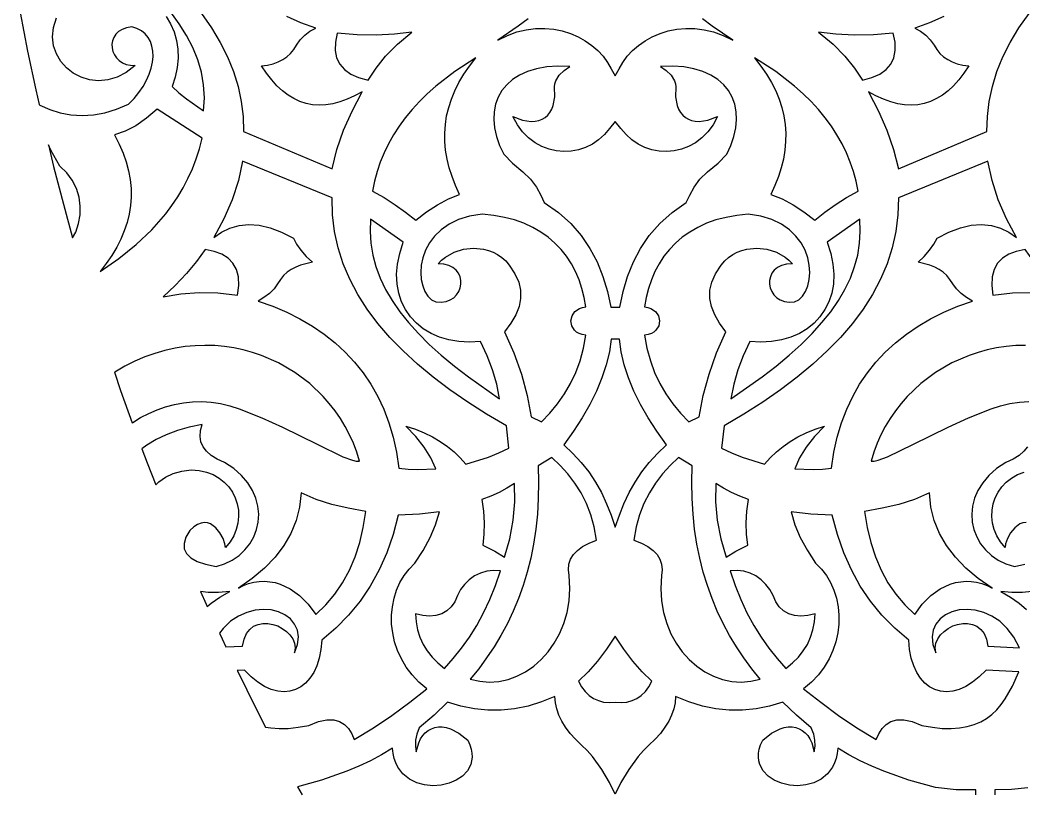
# Model space of a CAD drawing. Extents: x -1703 to -953, y -1065 to 985.
# Drawn here: x -1395.2 to -1215, y -265.4 to -126.3 of the extents above; entities that cross this region are included whole.
import ezdxf

# ---------------------------------------------------------------- set-up
doc = ezdxf.new("R2010")
doc.units = 0
doc.layers.add('LAYER_1', color=18, linetype='CONTINUOUS')

msp = doc.modelspace()

# ---------------------------------------------------------------- linework, layer by layer
at = {"layer": 'LAYER_1'}
for points in [[(-1395.21, -124.97), (-1393.86, -131.92), (-1392.4, -138.85), (-1391.81, -141.48), (-1391.64, -141.58), (-1389.87, -142.4), (-1388.02, -143), (-1386.09, -143.35), (-1384.09, -143.46), (-1382.05, -143.33), (-1379.97, -142.96), (-1377.88, -142.33), (-1375.77, -141.44), (-1374.76, -140.4), (-1373.88, -139.33), (-1373.13, -138.23), (-1372.52, -137.13), (-1372.03, -136.04), (-1371.67, -134.96), (-1371.45, -133.9), (-1371.35, -132.89), (-1371.38, -131.93), (-1371.53, -131.02), (-1371.82, -130.2), (-1372.23, -129.45), (-1372.77, -128.8), (-1373.44, -128.27), (-1374.23, -127.85), (-1375.15, -127.56), (-1376.11, -127.72), (-1376.9, -128.01), (-1377.55, -128.4), (-1378.05, -128.89), (-1378.4, -129.44), (-1378.63, -130.05), (-1378.72, -130.68), (-1378.69, -131.32), (-1378.53, -131.95), (-1378.26, -132.56), (-1377.89, -133.11), (-1377.4, -133.6), (-1376.82, -134), (-1376.15, -134.29), (-1375.38, -134.45), (-1374.54, -134.46), (-1376.14, -135.73), (-1377.79, -136.6), (-1379.47, -137.09), (-1381.14, -137.23), (-1382.75, -137.06), (-1384.26, -136.59), (-1385.66, -135.87), (-1386.88, -134.91), (-1387.91, -133.75), (-1388.69, -132.42), (-1389.19, -130.95), (-1389.38, -129.36), (-1389.22, -127.68), (-1388.67, -125.95)], [(-1369, -125.68), (-1368.19, -127.01), (-1367.57, -128.44), (-1367.14, -129.97), (-1366.9, -131.55), (-1366.85, -133.19), (-1367, -134.87), (-1367.35, -136.56), (-1367.91, -138.25), (-1366.71, -139.37), (-1365.36, -140.48), (-1362.28, -142.63), (-1362.13, -140.29), (-1362.26, -137.98), (-1362.66, -135.7), (-1363.31, -133.46), (-1364.2, -131.27), (-1365.32, -129.11), (-1366.64, -127), (-1368.17, -124.94)], [(-1362.66, -125.18), (-1360.84, -127.75), (-1359.27, -130.34), (-1357.96, -132.95), (-1356.9, -135.58), (-1356.09, -138.24), (-1355.52, -140.92), (-1355.19, -143.62), (-1355.11, -146.34), (-1339.22, -153.02), (-1338.35, -149.57), (-1337.14, -146.11), (-1335.62, -142.66), (-1333.83, -139.21), (-1335.19, -139.95), (-1336.52, -140.56), (-1337.82, -141.03), (-1339.09, -141.36), (-1340.33, -141.55), (-1341.54, -141.6), (-1342.71, -141.52), (-1343.85, -141.29), (-1344.97, -140.93), (-1346.05, -140.43), (-1347.09, -139.8), (-1348.11, -139.02), (-1349.1, -138.11), (-1350.05, -137.05), (-1350.98, -135.86), (-1351.87, -134.53), (-1350.78, -134.4), (-1349.79, -134.16), (-1348.88, -133.84), (-1348.05, -133.42), (-1347.32, -132.91), (-1346.67, -132.31), (-1346.1, -131.61), (-1345.62, -130.82), (-1344.93, -129.85), (-1344.12, -129.02), (-1343.2, -128.33), (-1342.15, -127.78), (-1344.82, -126.81), (-1347.34, -125.72)], [(-1304.04, -126.11), (-1305.8, -127.44), (-1309.46, -129.93), (-1307.75, -129.09), (-1306.04, -128.47), (-1304.34, -128.07), (-1302.67, -127.85), (-1301.02, -127.83), (-1299.43, -127.97), (-1297.89, -128.27), (-1296.42, -128.73), (-1295.04, -129.32), (-1293.75, -130.04), (-1292.56, -130.87), (-1291.49, -131.81), (-1290.55, -132.83), (-1289.75, -133.93), (-1289.1, -135.11), (-1288.38, -136.33), (-1287.67, -135.11), (-1287.02, -133.93), (-1286.22, -132.83), (-1285.28, -131.81), (-1284.21, -130.87), (-1283.02, -130.04), (-1281.73, -129.32), (-1280.34, -128.73), (-1278.87, -128.27), (-1277.34, -127.97), (-1275.74, -127.83), (-1274.1, -127.85), (-1272.42, -128.07), (-1270.72, -128.47), (-1269.01, -129.09), (-1267.3, -129.93), (-1270.96, -127.44), (-1272.73, -126.11)], [(-1229.43, -125.72), (-1231.95, -126.81), (-1234.61, -127.78), (-1233.57, -128.33), (-1232.65, -129.02), (-1231.84, -129.85), (-1231.14, -130.82), (-1230.66, -131.61), (-1230.1, -132.31), (-1229.45, -132.91), (-1228.71, -133.42), (-1227.89, -133.84), (-1226.98, -134.16), (-1225.98, -134.4), (-1224.9, -134.53), (-1225.79, -135.86), (-1226.71, -137.05), (-1227.67, -138.11), (-1228.65, -139.02), (-1229.67, -139.8), (-1230.72, -140.43), (-1231.8, -140.93), (-1232.91, -141.29), (-1234.06, -141.52), (-1235.23, -141.6), (-1236.44, -141.55), (-1237.67, -141.36), (-1238.94, -141.03), (-1240.24, -140.56), (-1241.58, -139.95), (-1242.94, -139.21), (-1241.14, -142.66), (-1239.62, -146.11), (-1238.41, -149.57), (-1237.54, -153.02), (-1221.66, -146.34), (-1221.57, -143.62), (-1221.25, -140.92), (-1220.68, -138.24), (-1219.87, -135.58), (-1218.8, -132.95), (-1217.49, -130.34), (-1215.93, -127.75), (-1214.1, -125.18)], [(-1214.73, -184.73), (-1216.49, -184.77), (-1218.22, -184.93), (-1219.93, -185.18), (-1221.62, -185.54), (-1223.26, -185.99), (-1224.87, -186.54), (-1227.97, -187.89), (-1230.87, -189.59), (-1233.54, -191.6), (-1235.96, -193.9), (-1237.07, -195.15), (-1238.09, -196.47), (-1239.04, -197.85), (-1239.91, -199.28), (-1240.69, -200.77), (-1241.38, -202.31), (-1241.97, -203.9), (-1242.47, -205.54), (-1241.89, -205.5), (-1241.2, -205.35), (-1239.5, -204.73), (-1234.87, -202.48), (-1228.65, -199.41), (-1224.96, -197.75), (-1220.91, -196.11), (-1219.22, -195.56), (-1217.53, -195.16), (-1215.84, -194.91), (-1214.17, -194.81)], [(-1214.41, -202.92), (-1215.03, -203.73), (-1215.88, -204.48), (-1216.96, -205.14), (-1218.27, -205.74), (-1219.93, -206.86), (-1221.31, -208.09), (-1222.42, -209.39), (-1223.28, -210.76), (-1223.88, -212.17), (-1224.25, -213.6), (-1224.38, -215.03), (-1224.3, -216.44), (-1224, -217.8), (-1223.49, -219.11), (-1222.8, -220.33), (-1221.91, -221.44), (-1220.86, -222.43), (-1219.63, -223.28), (-1218.25, -223.96), (-1216.73, -224.45), (-1214.86, -224.03)], [(-1214.64, -216.54), (-1215.21, -216.61), (-1215.74, -216.79), (-1216.68, -217.47), (-1217.44, -218.4), (-1217.99, -219.41), (-1218.33, -220.35), (-1218.42, -221.03), (-1219.25, -220), (-1219.9, -218.92), (-1220.36, -217.79), (-1220.66, -216.63), (-1220.78, -215.46), (-1220.73, -214.31), (-1220.53, -213.18), (-1220.17, -212.09), (-1219.66, -211.07), (-1219, -210.13), (-1218.21, -209.28), (-1217.27, -208.54), (-1216.2, -207.94), (-1215.01, -207.48)], [(-1213.6, -228.9), (-1215.31, -229.08), (-1217.18, -229.09), (-1219.19, -228.9), (-1217.43, -229.94), (-1215.88, -231.02), (-1214.54, -232.13)], [(-1223.66, -265.43), (-1223.66, -264.54), (-1227.21, -264.51), (-1230.92, -264.13), (-1235.69, -262.76), (-1240.19, -261.18), (-1242.34, -260.29), (-1244.42, -259.3), (-1246.45, -258.22), (-1248.41, -257.04), (-1248.52, -258.01), (-1248.72, -258.89), (-1249, -259.7), (-1249.36, -260.43), (-1250.29, -261.66), (-1251.44, -262.6), (-1252.75, -263.26), (-1254.18, -263.65), (-1255.66, -263.78), (-1257.13, -263.68), (-1258.55, -263.34), (-1259.84, -262.79), (-1260.96, -262.04), (-1261.84, -261.09), (-1262.44, -259.96), (-1262.61, -259.33), (-1262.68, -258.67), (-1262.66, -257.96), (-1262.53, -257.22), (-1262.28, -256.44), (-1261.91, -255.63), (-1260.33, -254.36), (-1258.79, -253.56), (-1258.05, -253.34), (-1257.33, -253.23), (-1256.65, -253.22), (-1255.99, -253.33), (-1255.38, -253.54), (-1254.81, -253.85), (-1254.3, -254.26), (-1253.84, -254.76), (-1253.44, -255.36), (-1253.1, -256.06), (-1252.65, -257.71), (-1252.52, -256.68), (-1252.54, -255.63), (-1252.75, -254.54), (-1253.19, -253.4), (-1255.85, -251.14), (-1258.28, -248.8), (-1260.69, -249.49), (-1263.1, -249.96), (-1265.51, -250.2), (-1267.92, -250.21), (-1270.33, -249.97), (-1272.74, -249.49), (-1275.15, -248.75), (-1277.56, -247.75), (-1277.65, -248.88), (-1277.88, -250), (-1278.26, -251.11), (-1278.79, -252.21), (-1279.46, -253.3), (-1280.27, -254.38), (-1281.23, -255.45), (-1282.34, -256.52), (-1283.33, -257.48), (-1284.27, -258.55), (-1285.96, -260.85), (-1287.35, -263.18), (-1288.38, -265.31), (-1289.41, -263.18), (-1290.8, -260.85), (-1292.49, -258.55), (-1293.43, -257.48), (-1294.43, -256.52), (-1295.53, -255.45), (-1296.49, -254.38), (-1297.31, -253.3), (-1297.98, -252.21), (-1298.5, -251.11), (-1298.88, -250), (-1299.12, -248.88), (-1299.21, -247.75), (-1301.62, -248.75), (-1304.03, -249.49), (-1306.44, -249.97), (-1308.85, -250.21), (-1311.26, -250.2), (-1313.67, -249.96), (-1316.08, -249.49), (-1318.48, -248.8), (-1320.91, -251.14), (-1323.57, -253.4), (-1324.02, -254.54), (-1324.23, -255.63), (-1324.25, -256.68), (-1324.11, -257.71), (-1323.66, -256.06), (-1323.33, -255.36), (-1322.93, -254.76), (-1322.47, -254.26), (-1321.95, -253.85), (-1321.39, -253.54), (-1320.77, -253.33), (-1320.12, -253.22), (-1319.43, -253.23), (-1318.72, -253.34), (-1317.97, -253.56), (-1316.44, -254.36), (-1314.86, -255.63), (-1314.49, -256.44), (-1314.24, -257.22), (-1314.11, -257.96), (-1314.08, -258.67), (-1314.16, -259.33), (-1314.33, -259.96), (-1314.92, -261.09), (-1315.81, -262.04), (-1316.93, -262.79), (-1318.22, -263.34), (-1319.63, -263.68), (-1321.11, -263.78), (-1322.59, -263.65), (-1324.01, -263.26), (-1325.33, -262.6), (-1326.48, -261.66), (-1327.4, -260.43), (-1327.76, -259.7), (-1328.05, -258.89), (-1328.25, -258.01), (-1328.35, -257.04), (-1330.32, -258.22), (-1332.34, -259.3), (-1334.43, -260.29), (-1336.58, -261.18), (-1341.08, -262.76), (-1345.39, -264), (-1344.59, -265.43)], [(-1214.3, -264.19), (-1217.26, -264.44), (-1220.27, -264.54), (-1220.27, -265.43)]]:
    msp.add_lwpolyline(points, dxfattribs=at)
for points in [[(-1328.01, -128.89), (-1331.28, -129.04), (-1334.71, -128.96), (-1338.3, -128.67), (-1338.62, -130.31), (-1338.65, -131.79), (-1338.39, -133.09), (-1337.84, -134.24), (-1337, -135.21), (-1335.87, -136.02), (-1334.45, -136.66), (-1332.75, -137.13), (-1331.3, -134.98), (-1329.59, -132.82), (-1327.49, -130.67), (-1324.88, -128.52)], [(-1249.28, -130.67), (-1247.18, -132.82), (-1245.46, -134.98), (-1244.02, -137.13), (-1242.31, -136.66), (-1240.9, -136.02), (-1239.77, -135.21), (-1238.93, -134.24), (-1238.38, -133.09), (-1238.12, -131.79), (-1238.15, -130.31), (-1238.47, -128.67), (-1242.05, -128.96), (-1245.48, -129.04), (-1248.76, -128.89), (-1251.88, -128.52)], [(-1317.2, -135.59), (-1320.59, -138.21), (-1322.12, -139.57), (-1323.54, -140.97), (-1324.86, -142.41), (-1326.08, -143.89), (-1327.19, -145.4), (-1328.19, -146.95), (-1329.09, -148.54), (-1329.88, -150.16), (-1330.56, -151.82), (-1331.14, -153.52), (-1331.61, -155.26), (-1331.98, -157.03), (-1329.88, -158.21), (-1327.89, -159.48), (-1326, -160.82), (-1324.19, -162.23), (-1322.25, -160.75), (-1320.3, -159.48), (-1318.32, -158.43), (-1316.33, -157.62), (-1317.06, -156.02), (-1317.67, -154.43), (-1318.17, -152.85), (-1318.55, -151.28), (-1318.82, -149.71), (-1318.96, -148.16), (-1318.98, -146.61), (-1318.87, -145.07), (-1318.64, -143.55), (-1318.28, -142.03), (-1317.8, -140.52), (-1317.18, -139.02), (-1316.44, -137.53), (-1315.56, -136.05), (-1314.54, -134.58), (-1313.4, -133.12)], [(-1262.22, -134.58), (-1261.21, -136.05), (-1260.33, -137.53), (-1259.58, -139.02), (-1258.97, -140.52), (-1258.48, -142.03), (-1258.13, -143.55), (-1257.9, -145.07), (-1257.79, -146.61), (-1257.81, -148.16), (-1257.95, -149.71), (-1258.21, -151.28), (-1258.59, -152.85), (-1259.09, -154.43), (-1259.71, -156.02), (-1260.44, -157.62), (-1258.44, -158.43), (-1256.47, -159.48), (-1254.51, -160.75), (-1252.58, -162.23), (-1250.77, -160.82), (-1248.88, -159.48), (-1246.89, -158.21), (-1244.79, -157.03), (-1245.16, -155.26), (-1245.63, -153.52), (-1246.21, -151.82), (-1246.89, -150.16), (-1247.68, -148.54), (-1248.58, -146.95), (-1249.58, -145.4), (-1250.69, -143.89), (-1251.9, -142.41), (-1253.22, -140.97), (-1254.65, -139.57), (-1256.18, -138.21), (-1259.56, -135.59), (-1263.37, -133.12)], [(-1300.69, -134.75), (-1302.5, -135.07), (-1304.13, -135.56), (-1305.57, -136.21), (-1306.81, -137.01), (-1307.86, -137.94), (-1308.72, -139), (-1309.38, -140.17), (-1309.85, -141.43), (-1310.11, -142.79), (-1310.18, -144.21), (-1310.04, -145.7), (-1309.69, -147.24), (-1309.14, -148.82), (-1308.38, -150.42), (-1306.84, -152.01), (-1304.97, -153.58), (-1303.57, -154.91), (-1302.54, -156.31), (-1301.76, -157.74), (-1301.14, -159.1), (-1298.57, -160.88), (-1296.37, -162.85), (-1294.49, -165), (-1292.93, -167.31), (-1291.64, -169.76), (-1290.6, -172.36), (-1289.79, -175.07), (-1289.19, -177.89), (-1288.38, -177.89), (-1287.58, -177.89), (-1286.97, -175.07), (-1286.16, -172.36), (-1285.13, -169.76), (-1283.84, -167.31), (-1282.27, -165), (-1280.4, -162.85), (-1278.19, -160.88), (-1275.63, -159.1), (-1275.01, -157.74), (-1274.23, -156.31), (-1273.19, -154.91), (-1271.8, -153.58), (-1269.93, -152.01), (-1268.38, -150.42), (-1267.62, -148.82), (-1267.07, -147.24), (-1266.73, -145.7), (-1266.59, -144.21), (-1266.65, -142.79), (-1266.92, -141.43), (-1267.38, -140.17), (-1268.05, -139), (-1268.9, -137.94), (-1269.96, -137.01), (-1271.2, -136.21), (-1272.64, -135.56), (-1274.26, -135.07), (-1276.07, -134.75), (-1278.07, -134.61), (-1280.25, -134.68), (-1279.22, -135.37), (-1278.34, -136.23), (-1277.73, -137.22), (-1277.56, -137.76), (-1277.5, -138.32), (-1277.54, -140.14), (-1277.25, -141.68), (-1277, -142.34), (-1276.66, -142.91), (-1276.26, -143.41), (-1275.79, -143.82), (-1275.26, -144.14), (-1274.67, -144.37), (-1274.02, -144.5), (-1273.31, -144.54), (-1271.75, -144.31), (-1270, -143.66), (-1270.82, -145.14), (-1271.77, -146.41), (-1272.83, -147.47), (-1273.99, -148.35), (-1275.21, -149.02), (-1276.49, -149.51), (-1277.81, -149.81), (-1279.15, -149.92), (-1280.48, -149.85), (-1281.79, -149.6), (-1283.06, -149.18), (-1284.27, -148.59), (-1285.41, -147.82), (-1286.45, -146.89), (-1287.38, -145.8), (-1288.38, -144.55), (-1289.39, -145.8), (-1290.32, -146.89), (-1291.36, -147.82), (-1292.49, -148.59), (-1293.71, -149.18), (-1294.98, -149.6), (-1296.29, -149.85), (-1297.62, -149.92), (-1298.96, -149.81), (-1300.27, -149.51), (-1301.55, -149.02), (-1302.78, -148.35), (-1303.93, -147.47), (-1305, -146.41), (-1305.95, -145.14), (-1306.77, -143.66), (-1305.02, -144.31), (-1303.46, -144.54), (-1302.75, -144.5), (-1302.1, -144.37), (-1301.51, -144.14), (-1300.97, -143.82), (-1300.51, -143.41), (-1300.1, -142.91), (-1299.77, -142.34), (-1299.51, -141.68), (-1299.23, -140.14), (-1299.27, -138.32), (-1299.21, -137.76), (-1299.04, -137.22), (-1298.43, -136.23), (-1297.54, -135.37), (-1296.51, -134.68), (-1298.69, -134.61)], [(-1372.54, -143.97), (-1374.45, -145.31), (-1376.35, -146.3), (-1378.24, -146.94), (-1377.4, -148.58), (-1376.71, -150.2), (-1376.15, -151.81), (-1375.73, -153.4), (-1375.44, -154.98), (-1375.29, -156.55), (-1375.27, -158.1), (-1375.38, -159.63), (-1375.63, -161.16), (-1376, -162.66), (-1376.5, -164.16), (-1377.12, -165.64), (-1377.87, -167.11), (-1378.74, -168.57), (-1379.74, -170.01), (-1380.86, -171.44), (-1377.47, -169.13), (-1374.37, -166.65), (-1371.56, -163.98), (-1369.06, -161.12), (-1367.94, -159.61), (-1366.89, -158.05), (-1365.94, -156.44), (-1365.07, -154.77), (-1364.29, -153.05), (-1363.6, -151.27), (-1363.01, -149.43), (-1362.51, -147.53), (-1370.6, -142.33)], [(-1389.18, -152.59), (-1387.43, -159.4), (-1385.77, -165.45), (-1385.21, -164.39), (-1384.7, -162.88), (-1384.43, -161.31), (-1384.41, -159.71), (-1384.63, -158.11), (-1385.11, -156.57), (-1385.84, -155.1), (-1386.82, -153.75), (-1388.07, -152.54), (-1389.67, -149.7), (-1390.11, -148.75)], [(-1356.03, -155.15), (-1357.15, -158.59), (-1358.62, -162), (-1360.43, -165.35), (-1359.04, -164.38), (-1357.53, -163.66), (-1355.89, -163.21), (-1354.14, -163.05), (-1352.29, -163.18), (-1350.33, -163.62), (-1348.29, -164.39), (-1346.16, -165.49), (-1345.57, -166.54), (-1344.79, -167.65), (-1343.85, -168.75), (-1342.73, -169.8), (-1344.85, -170.31), (-1345.74, -170.67), (-1346.54, -171.1), (-1347.26, -171.61), (-1347.9, -172.2), (-1348.47, -172.89), (-1348.98, -173.66), (-1349.63, -174.59), (-1350.46, -175.41), (-1351.43, -176.13), (-1352.49, -176.78), (-1349.86, -177.72), (-1347.35, -178.79), (-1344.98, -179.97), (-1342.74, -181.27), (-1340.64, -182.7), (-1338.67, -184.25), (-1336.85, -185.93), (-1335.17, -187.72), (-1333.64, -189.65), (-1332.25, -191.71), (-1331.02, -193.89), (-1329.94, -196.2), (-1329.01, -198.64), (-1328.24, -201.22), (-1327.64, -203.93), (-1327.2, -206.77), (-1325.56, -206.96), (-1323.9, -207.03), (-1320.6, -206.92), (-1321.48, -204.94), (-1322.67, -203.01), (-1324.16, -201.1), (-1325.96, -199.24), (-1324.26, -199.78), (-1322.67, -200.42), (-1321.18, -201.15), (-1319.8, -201.97), (-1318.5, -202.86), (-1317.3, -203.84), (-1316.19, -204.9), (-1315.17, -206.03), (-1311.16, -204.77), (-1309.27, -204.03), (-1307.46, -203.21), (-1307.92, -199.2), (-1311.48, -197.09), (-1314.86, -194.93), (-1318.06, -192.71), (-1321.06, -190.45), (-1323.86, -188.12), (-1326.45, -185.74), (-1328.82, -183.29), (-1330.98, -180.79), (-1332.89, -178.22), (-1334.57, -175.58), (-1336.01, -172.87), (-1337.19, -170.09), (-1338.11, -167.24), (-1338.76, -164.31), (-1339.13, -161.3), (-1339.22, -158.22), (-1355.26, -151.69)], [(-1237.54, -158.22), (-1237.63, -161.3), (-1238.01, -164.31), (-1238.66, -167.24), (-1239.58, -170.09), (-1240.76, -172.87), (-1242.19, -175.58), (-1243.87, -178.22), (-1245.79, -180.79), (-1247.94, -183.29), (-1250.32, -185.74), (-1252.91, -188.12), (-1255.71, -190.45), (-1258.71, -192.71), (-1261.9, -194.93), (-1265.28, -197.09), (-1268.84, -199.2), (-1269.31, -203.21), (-1267.5, -204.03), (-1265.61, -204.77), (-1261.6, -206.03), (-1260.57, -204.9), (-1259.46, -203.84), (-1258.26, -202.86), (-1256.97, -201.97), (-1255.58, -201.15), (-1254.09, -200.42), (-1252.5, -199.78), (-1250.8, -199.24), (-1252.61, -201.1), (-1254.1, -203.01), (-1255.28, -204.94), (-1256.16, -206.92), (-1252.87, -207.03), (-1251.21, -206.96), (-1249.57, -206.77), (-1249.13, -203.93), (-1248.52, -201.22), (-1247.76, -198.64), (-1246.83, -196.2), (-1245.75, -193.89), (-1244.51, -191.71), (-1243.13, -189.65), (-1241.6, -187.72), (-1239.92, -185.93), (-1238.09, -184.25), (-1236.13, -182.7), (-1234.02, -181.27), (-1231.79, -179.97), (-1229.41, -178.79), (-1226.91, -177.72), (-1224.28, -176.78), (-1225.34, -176.13), (-1226.31, -175.41), (-1227.14, -174.59), (-1227.79, -173.66), (-1228.3, -172.89), (-1228.87, -172.2), (-1229.51, -171.61), (-1230.22, -171.1), (-1231.02, -170.67), (-1231.92, -170.31), (-1234.03, -169.8), (-1232.92, -168.75), (-1231.97, -167.65), (-1231.2, -166.54), (-1230.6, -165.49), (-1228.48, -164.39), (-1226.43, -163.62), (-1224.48, -163.18), (-1222.62, -163.05), (-1220.87, -163.21), (-1219.24, -163.66), (-1217.72, -164.38), (-1216.34, -165.35), (-1218.15, -162), (-1219.62, -158.59), (-1220.74, -155.15), (-1221.51, -151.69)], [(-1332.38, -164.26), (-1332.25, -166.4), (-1331.9, -168.52), (-1331.35, -170.6), (-1330.58, -172.65), (-1329.61, -174.68), (-1328.44, -176.69), (-1327.06, -178.68), (-1325.49, -180.65), (-1323.72, -182.62), (-1321.76, -184.57), (-1319.6, -186.51), (-1317.26, -188.46), (-1314.74, -190.4), (-1309.16, -194.3), (-1309.66, -191.71), (-1310.39, -189.14), (-1311.35, -186.59), (-1312.55, -184.05), (-1314.55, -184.16), (-1316.45, -184.06), (-1318.24, -183.76), (-1319.9, -183.27), (-1321.44, -182.6), (-1322.83, -181.76), (-1324.07, -180.76), (-1325.14, -179.61), (-1326.03, -178.32), (-1326.74, -176.9), (-1327.24, -175.37), (-1327.54, -173.72), (-1327.62, -171.97), (-1327.47, -170.14), (-1327.07, -168.22), (-1326.43, -166.23), (-1332.29, -162.08)], [(-1314.53, -161.55), (-1316.52, -162.16), (-1318.22, -162.98), (-1319.65, -163.97), (-1320.82, -165.1), (-1321.75, -166.34), (-1322.45, -167.65), (-1322.93, -168.99), (-1323.2, -170.33), (-1323.29, -171.64), (-1323.2, -172.89), (-1322.94, -174.04), (-1322.54, -175.05), (-1322, -175.89), (-1321.34, -176.53), (-1320.57, -176.93), (-1319.6, -176.98), (-1318.75, -176.85), (-1318, -176.57), (-1317.38, -176.17), (-1316.86, -175.66), (-1316.48, -175.07), (-1316.22, -174.42), (-1316.08, -173.75), (-1316.09, -173.06), (-1316.23, -172.4), (-1316.51, -171.77), (-1316.94, -171.21), (-1317.52, -170.73), (-1318.25, -170.38), (-1319.13, -170.15), (-1320.18, -170.09), (-1319.56, -169.45), (-1318.87, -168.89), (-1317.32, -168.01), (-1315.6, -167.46), (-1313.81, -167.27), (-1312.01, -167.44), (-1311.13, -167.67), (-1310.29, -168), (-1309.49, -168.42), (-1308.73, -168.95), (-1308.04, -169.58), (-1307.42, -170.32), (-1306.39, -171.86), (-1305.71, -173.36), (-1305.37, -174.84), (-1305.36, -176.31), (-1305.65, -177.77), (-1306.24, -179.25), (-1307.1, -180.74), (-1308.23, -182.27), (-1306.57, -186.09), (-1305.22, -189.92), (-1304.18, -193.74), (-1303.45, -197.56), (-1301.6, -198.45), (-1300.1, -196.88), (-1298.73, -195.21), (-1297.49, -193.44), (-1296.4, -191.57), (-1295.46, -189.58), (-1294.68, -187.48), (-1294.08, -185.25), (-1293.66, -182.9), (-1294.31, -182.79), (-1294.86, -182.6), (-1295.33, -182.34), (-1295.7, -182.01), (-1296.19, -181.22), (-1296.33, -180.34), (-1296.13, -179.45), (-1295.62, -178.67), (-1294.79, -178.09), (-1294.26, -177.91), (-1293.66, -177.81), (-1293.95, -176.13), (-1294.35, -174.51), (-1294.87, -172.96), (-1295.51, -171.47), (-1296.26, -170.07), (-1297.12, -168.74), (-1298.1, -167.51), (-1299.2, -166.37), (-1300.42, -165.32), (-1301.75, -164.38), (-1303.2, -163.54), (-1304.77, -162.82), (-1306.46, -162.22), (-1308.26, -161.75), (-1310.19, -161.4), (-1312.24, -161.18)], [(-1266.57, -161.4), (-1268.5, -161.75), (-1270.31, -162.22), (-1272, -162.82), (-1273.57, -163.54), (-1275.02, -164.38), (-1276.35, -165.32), (-1277.56, -166.37), (-1278.66, -167.51), (-1279.64, -168.74), (-1280.51, -170.07), (-1281.26, -171.47), (-1281.89, -172.96), (-1282.41, -174.51), (-1282.82, -176.13), (-1283.11, -177.81), (-1282.51, -177.91), (-1281.98, -178.09), (-1281.15, -178.67), (-1280.63, -179.45), (-1280.44, -180.34), (-1280.58, -181.22), (-1281.07, -182.01), (-1281.44, -182.34), (-1281.9, -182.6), (-1282.46, -182.79), (-1283.11, -182.9), (-1282.69, -185.25), (-1282.08, -187.48), (-1281.31, -189.58), (-1280.37, -191.57), (-1279.28, -193.44), (-1278.04, -195.21), (-1276.67, -196.88), (-1275.17, -198.45), (-1273.32, -197.56), (-1272.58, -193.74), (-1271.54, -189.92), (-1270.19, -186.09), (-1268.54, -182.27), (-1269.66, -180.74), (-1270.53, -179.25), (-1271.11, -177.77), (-1271.41, -176.31), (-1271.39, -174.84), (-1271.05, -173.36), (-1270.38, -171.86), (-1269.35, -170.32), (-1268.72, -169.58), (-1268.03, -168.95), (-1267.28, -168.42), (-1266.48, -168), (-1265.63, -167.67), (-1264.76, -167.44), (-1262.96, -167.27), (-1261.16, -167.46), (-1259.45, -168.01), (-1257.89, -168.89), (-1257.2, -169.45), (-1256.58, -170.09), (-1257.63, -170.15), (-1258.52, -170.38), (-1259.25, -170.73), (-1259.83, -171.21), (-1260.26, -171.77), (-1260.54, -172.4), (-1260.68, -173.06), (-1260.68, -173.75), (-1260.55, -174.42), (-1260.29, -175.07), (-1259.9, -175.66), (-1259.39, -176.17), (-1258.76, -176.57), (-1258.02, -176.85), (-1257.16, -176.98), (-1256.2, -176.93), (-1255.43, -176.53), (-1254.77, -175.89), (-1254.23, -175.05), (-1253.82, -174.04), (-1253.57, -172.89), (-1253.48, -171.64), (-1253.56, -170.33), (-1253.84, -168.99), (-1254.32, -167.65), (-1255.01, -166.34), (-1255.94, -165.1), (-1257.11, -163.97), (-1258.55, -162.98), (-1260.25, -162.16), (-1262.24, -161.55), (-1264.53, -161.18)], [(-1250.34, -166.23), (-1249.69, -168.22), (-1249.3, -170.14), (-1249.14, -171.97), (-1249.22, -173.72), (-1249.52, -175.37), (-1250.03, -176.9), (-1250.74, -178.32), (-1251.63, -179.61), (-1252.7, -180.76), (-1253.94, -181.76), (-1255.33, -182.6), (-1256.86, -183.27), (-1258.53, -183.76), (-1260.32, -184.06), (-1262.22, -184.16), (-1264.22, -184.05), (-1265.42, -186.59), (-1266.38, -189.14), (-1267.11, -191.71), (-1267.61, -194.3), (-1262.02, -190.4), (-1259.5, -188.46), (-1257.16, -186.51), (-1255.01, -184.57), (-1253.05, -182.62), (-1251.28, -180.65), (-1249.7, -178.68), (-1248.33, -176.69), (-1247.15, -174.68), (-1246.18, -172.65), (-1245.42, -170.6), (-1244.86, -168.52), (-1244.52, -166.4), (-1244.39, -164.26), (-1244.48, -162.08)], [(-1363.54, -169.7), (-1365.36, -171.85), (-1367.37, -173.96), (-1369.52, -176.04), (-1366.36, -175.48), (-1363.09, -175.22), (-1359.7, -175.3), (-1356.19, -175.74), (-1355.96, -173.96), (-1356.02, -172.42), (-1356.37, -171.1), (-1357, -169.99), (-1357.88, -169.08), (-1359.01, -168.37), (-1360.38, -167.85), (-1361.97, -167.5)], [(-1216.39, -167.85), (-1217.76, -168.37), (-1218.89, -169.08), (-1219.77, -169.99), (-1220.39, -171.1), (-1220.74, -172.42), (-1220.81, -173.96), (-1220.58, -175.74), (-1217.07, -175.3), (-1213.68, -175.22), (-1210.41, -175.48), (-1207.24, -176.04), (-1209.39, -173.96), (-1211.41, -171.85), (-1213.23, -169.7), (-1214.8, -167.5)], [(-1289.13, -183.59), (-1289.44, -185.9), (-1289.99, -188.23), (-1290.76, -190.58), (-1291.74, -192.94), (-1292.93, -195.33), (-1294.3, -197.73), (-1295.86, -200.16), (-1297.59, -202.6), (-1295.97, -204.12), (-1294.49, -205.74), (-1293.15, -207.45), (-1291.94, -209.26), (-1290.86, -211.16), (-1289.93, -213.15), (-1289.13, -215.22), (-1288.38, -217.38), (-1287.64, -215.22), (-1286.84, -213.15), (-1285.9, -211.16), (-1284.83, -209.26), (-1283.62, -207.45), (-1282.27, -205.74), (-1280.79, -204.12), (-1279.18, -202.6), (-1280.91, -200.16), (-1282.46, -197.73), (-1283.84, -195.33), (-1285.03, -192.94), (-1286.01, -190.58), (-1286.78, -188.23), (-1287.32, -185.9), (-1287.64, -183.59), (-1288.38, -183.59)], [(-1363.81, -184.79), (-1365.6, -184.96), (-1367.4, -185.24), (-1369.21, -185.64), (-1371.02, -186.17), (-1372.82, -186.81), (-1374.63, -187.58), (-1376.42, -188.48), (-1378.2, -189.52), (-1378.27, -189.56), (-1377.16, -192.81), (-1375.09, -198.63), (-1374.97, -198.55), (-1373.57, -197.7), (-1372.12, -196.94), (-1370.62, -196.29), (-1369.08, -195.75), (-1367.5, -195.33), (-1365.89, -195.03), (-1364.26, -194.85), (-1362.6, -194.81), (-1360.93, -194.91), (-1359.24, -195.16), (-1357.55, -195.56), (-1355.86, -196.11), (-1351.8, -197.75), (-1348.12, -199.41), (-1341.9, -202.48), (-1337.27, -204.73), (-1335.57, -205.35), (-1334.88, -205.5), (-1334.3, -205.54), (-1334.79, -203.9), (-1335.39, -202.31), (-1336.08, -200.77), (-1336.86, -199.28), (-1337.72, -197.85), (-1338.67, -196.47), (-1339.7, -195.15), (-1340.8, -193.9), (-1343.22, -191.6), (-1345.9, -189.59), (-1348.8, -187.89), (-1351.89, -186.54), (-1353.5, -185.99), (-1355.15, -185.54), (-1356.83, -185.18), (-1358.54, -184.93), (-1360.28, -184.77), (-1362.04, -184.73)], [(-1364.83, -199.39), (-1366.97, -200.02), (-1368.96, -200.77), (-1370.78, -201.65), (-1372.44, -202.63), (-1373.35, -203.3), (-1372.4, -205.84), (-1370.87, -209.76), (-1370.29, -209.21), (-1369.09, -208.38), (-1367.73, -207.74), (-1366.2, -207.3), (-1364.51, -207.08), (-1363.08, -207.19), (-1361.76, -207.48), (-1360.56, -207.94), (-1359.5, -208.54), (-1358.56, -209.28), (-1357.76, -210.13), (-1357.11, -211.07), (-1356.6, -212.09), (-1356.24, -213.18), (-1356.03, -214.31), (-1355.99, -215.46), (-1356.11, -216.63), (-1356.4, -217.79), (-1356.87, -218.92), (-1357.52, -220), (-1358.34, -221.03), (-1358.44, -220.35), (-1358.77, -219.41), (-1359.33, -218.4), (-1360.08, -217.47), (-1361.02, -216.79), (-1361.55, -216.61), (-1362.12, -216.54), (-1362.73, -216.63), (-1363.37, -216.89), (-1364.04, -217.33), (-1364.74, -217.99), (-1365.44, -219.19), (-1365.77, -220.27), (-1365.73, -221.25), (-1365.32, -222.11), (-1364.55, -222.86), (-1363.41, -223.5), (-1361.91, -224.03), (-1360.04, -224.45), (-1358.51, -223.96), (-1357.13, -223.28), (-1355.91, -222.43), (-1354.85, -221.44), (-1353.97, -220.33), (-1353.27, -219.11), (-1352.77, -217.8), (-1352.47, -216.44), (-1352.38, -215.03), (-1352.52, -213.6), (-1352.88, -212.17), (-1353.49, -210.76), (-1354.34, -209.39), (-1355.46, -208.09), (-1356.84, -206.86), (-1358.5, -205.74), (-1359.81, -205.14), (-1360.89, -204.48), (-1361.74, -203.73), (-1362.35, -202.92), (-1362.74, -202.03), (-1362.89, -201.06), (-1362.82, -200.02), (-1362.51, -198.91)], [(-1302.22, -206.33), (-1302.14, -209.31), (-1302.19, -212.2), (-1302.35, -215.01), (-1302.64, -217.74), (-1303.04, -220.39), (-1303.56, -222.95), (-1304.18, -225.44), (-1304.92, -227.86), (-1305.76, -230.2), (-1306.7, -232.46), (-1307.74, -234.66), (-1308.89, -236.79), (-1310.13, -238.85), (-1311.46, -240.84), (-1312.89, -242.77), (-1314.4, -244.64), (-1312.7, -245.04), (-1310.99, -245.18), (-1309.29, -245.07), (-1307.63, -244.72), (-1306.02, -244.14), (-1304.47, -243.34), (-1303.01, -242.34), (-1301.65, -241.14), (-1300.42, -239.77), (-1299.32, -238.22), (-1298.38, -236.52), (-1297.62, -234.67), (-1297.04, -232.69), (-1296.68, -230.59), (-1296.55, -228.38), (-1296.67, -226.07), (-1296.79, -225.02), (-1296.7, -224.03), (-1296.41, -223.12), (-1295.89, -222.29), (-1295.17, -221.53), (-1294.24, -220.84), (-1293.09, -220.23), (-1291.73, -219.69), (-1292.14, -217.33), (-1292.75, -215.15), (-1293.55, -213.12), (-1294.51, -211.22), (-1295.62, -209.46), (-1296.88, -207.82), (-1298.26, -206.28), (-1299.75, -204.84)], [(-1278.51, -206.28), (-1279.89, -207.82), (-1281.14, -209.46), (-1282.26, -211.22), (-1283.22, -213.12), (-1284.01, -215.15), (-1284.62, -217.33), (-1285.03, -219.69), (-1283.68, -220.23), (-1282.53, -220.84), (-1281.59, -221.53), (-1280.87, -222.29), (-1280.36, -223.12), (-1280.06, -224.03), (-1279.98, -225.02), (-1280.1, -226.07), (-1280.22, -228.38), (-1280.08, -230.59), (-1279.72, -232.69), (-1279.15, -234.67), (-1278.38, -236.52), (-1277.44, -238.22), (-1276.35, -239.77), (-1275.11, -241.14), (-1273.75, -242.34), (-1272.29, -243.34), (-1270.75, -244.14), (-1269.13, -244.72), (-1267.47, -245.07), (-1265.78, -245.18), (-1264.07, -245.04), (-1262.37, -244.64), (-1263.88, -242.77), (-1265.31, -240.84), (-1266.64, -238.85), (-1267.88, -236.79), (-1269.02, -234.66), (-1270.07, -232.46), (-1271.01, -230.2), (-1271.85, -227.86), (-1272.59, -225.44), (-1273.21, -222.95), (-1273.73, -220.39), (-1274.13, -217.74), (-1274.41, -215.01), (-1274.58, -212.2), (-1274.63, -209.31), (-1274.55, -206.33), (-1277.02, -204.84)], [(-1307.81, -210.35), (-1309.23, -211.12), (-1310.74, -211.8), (-1312.32, -212.41), (-1312.02, -214.51), (-1311.89, -216.57), (-1311.94, -218.6), (-1312.16, -220.58), (-1310.02, -221.66), (-1308.27, -222.73), (-1307.33, -219.45), (-1306.69, -216.12), (-1306.39, -212.79), (-1306.46, -209.52)], [(-1270.38, -212.79), (-1270.07, -216.12), (-1269.43, -219.45), (-1268.5, -222.73), (-1266.74, -221.66), (-1264.6, -220.58), (-1264.83, -218.6), (-1264.87, -216.57), (-1264.75, -214.51), (-1264.45, -212.41), (-1266.03, -211.8), (-1267.53, -211.12), (-1268.96, -210.35), (-1270.31, -209.52)], [(-1345.04, -213.76), (-1345.65, -216.18), (-1346.59, -218.48), (-1347.86, -220.66), (-1349.44, -222.73), (-1351.34, -224.7), (-1353.54, -226.56), (-1356.03, -228.31), (-1355.12, -227.85), (-1354.19, -227.49), (-1353.25, -227.25), (-1352.3, -227.11), (-1351.35, -227.08), (-1350.4, -227.15), (-1349.45, -227.32), (-1348.52, -227.59), (-1346.72, -228.41), (-1345.03, -229.61), (-1343.49, -231.17), (-1342.15, -233.06), (-1340.34, -231.33), (-1338.73, -229.42), (-1337.32, -227.33), (-1336.1, -225.08), (-1335.08, -222.67), (-1334.24, -220.11), (-1333.6, -217.41), (-1333.13, -214.57), (-1336.29, -213.97), (-1339.26, -213.27), (-1342.09, -212.39), (-1344.78, -211.23)], [(-1234.68, -212.39), (-1237.5, -213.27), (-1240.48, -213.97), (-1243.63, -214.57), (-1243.17, -217.41), (-1242.52, -220.11), (-1241.69, -222.67), (-1240.66, -225.08), (-1239.45, -227.33), (-1238.03, -229.42), (-1236.42, -231.33), (-1234.61, -233.06), (-1233.28, -231.17), (-1231.74, -229.61), (-1230.05, -228.41), (-1228.25, -227.59), (-1227.32, -227.32), (-1226.37, -227.15), (-1225.42, -227.08), (-1224.47, -227.11), (-1223.52, -227.25), (-1222.57, -227.49), (-1221.64, -227.85), (-1220.73, -228.31), (-1223.23, -226.56), (-1225.43, -224.7), (-1227.32, -222.73), (-1228.91, -220.66), (-1230.17, -218.48), (-1231.11, -216.18), (-1231.72, -213.76), (-1231.99, -211.23)], [(-1323.5, -215.02), (-1327.35, -215.24), (-1328.26, -218.69), (-1329.39, -221.96), (-1330.76, -225.04), (-1332.36, -227.94), (-1334.19, -230.65), (-1336.26, -233.17), (-1338.55, -235.51), (-1341.07, -237.66), (-1341.23, -239.35), (-1341.53, -240.88), (-1341.96, -242.26), (-1342.51, -243.46), (-1343.18, -244.5), (-1343.95, -245.36), (-1344.81, -246.04), (-1345.75, -246.53), (-1346.76, -246.82), (-1347.83, -246.92), (-1348.95, -246.81), (-1350.12, -246.49), (-1351.31, -245.96), (-1352.52, -245.2), (-1353.74, -244.22), (-1354.95, -243.01), (-1356.24, -243.08), (-1356.02, -243.54), (-1353.01, -249.61), (-1351.13, -253.25), (-1350.2, -253.41), (-1348.7, -253.51), (-1347.07, -253.48), (-1345.31, -253.29), (-1343.39, -252.96), (-1341.66, -252.28), (-1340.17, -251.96), (-1338.92, -251.96), (-1337.86, -252.25), (-1336.99, -252.79), (-1336.27, -253.53), (-1335.69, -254.44), (-1335.22, -255.48), (-1331.77, -253.39), (-1328.47, -251.16), (-1325.28, -248.81), (-1322.19, -246.38), (-1323.61, -245.18), (-1324.84, -243.87), (-1325.9, -242.48), (-1326.77, -241.01), (-1327.46, -239.49), (-1327.98, -237.93), (-1328.33, -236.35), (-1328.52, -234.76), (-1328.53, -233.19), (-1328.39, -231.64), (-1328.09, -230.13), (-1327.64, -228.69), (-1327.03, -227.32), (-1326.28, -226.05), (-1325.38, -224.89), (-1324.34, -223.85), (-1322.86, -221.55), (-1321.61, -219.25), (-1320.62, -216.95), (-1319.95, -214.64)], [(-1256.14, -216.95), (-1255.16, -219.25), (-1253.9, -221.55), (-1252.42, -223.85), (-1251.38, -224.89), (-1250.49, -226.05), (-1249.73, -227.32), (-1249.13, -228.69), (-1248.67, -230.13), (-1248.37, -231.64), (-1248.23, -233.19), (-1248.25, -234.76), (-1248.43, -236.35), (-1248.78, -237.93), (-1249.3, -239.49), (-1250, -241.01), (-1250.87, -242.48), (-1251.92, -243.87), (-1253.16, -245.18), (-1254.58, -246.38), (-1251.49, -248.81), (-1248.3, -251.16), (-1244.99, -253.39), (-1241.55, -255.48), (-1241.08, -254.44), (-1240.5, -253.53), (-1239.78, -252.79), (-1238.9, -252.25), (-1237.85, -251.96), (-1236.59, -251.96), (-1235.11, -252.28), (-1233.38, -252.96), (-1231.46, -253.29), (-1229.69, -253.48), (-1228.06, -253.51), (-1226.56, -253.41), (-1225.19, -253.17), (-1223.93, -252.8), (-1222.78, -252.31), (-1221.73, -251.7), (-1220.77, -250.98), (-1219.9, -250.15), (-1219.1, -249.23), (-1218.37, -248.21), (-1217.07, -245.91), (-1215.95, -243.31), (-1221.81, -243.01), (-1223.03, -244.22), (-1224.25, -245.2), (-1225.46, -245.96), (-1226.65, -246.49), (-1227.81, -246.81), (-1228.93, -246.92), (-1230.01, -246.82), (-1231.02, -246.53), (-1231.96, -246.04), (-1232.82, -245.36), (-1233.59, -244.5), (-1234.25, -243.46), (-1234.81, -242.26), (-1235.24, -240.88), (-1235.54, -239.35), (-1235.69, -237.66), (-1238.22, -235.51), (-1240.51, -233.17), (-1242.57, -230.65), (-1244.4, -227.94), (-1246, -225.04), (-1247.37, -221.96), (-1248.51, -218.69), (-1249.42, -215.24), (-1253.27, -215.02), (-1256.82, -214.64)], [(-1311.45, -225.27), (-1312.58, -225.61), (-1313.63, -226.13), (-1314.58, -226.81), (-1315.42, -227.63), (-1316.13, -228.58), (-1316.71, -229.64), (-1317.19, -230.76), (-1317.83, -231.68), (-1318.61, -232.39), (-1319.53, -232.91), (-1320.56, -233.22), (-1321.7, -233.32), (-1322.93, -233.22), (-1324.24, -232.91), (-1324.13, -234.39), (-1323.86, -235.8), (-1323.44, -237.14), (-1322.87, -238.4), (-1322.14, -239.59), (-1321.26, -240.7), (-1320.22, -241.74), (-1319.02, -242.71), (-1317.45, -240.95), (-1315.96, -239.08), (-1314.55, -237.1), (-1313.24, -234.99), (-1312.03, -232.75), (-1310.91, -230.37), (-1309.9, -227.85), (-1309, -225.19), (-1310.26, -225.12)], [(-1267.76, -225.19), (-1266.87, -227.85), (-1265.86, -230.37), (-1264.74, -232.75), (-1263.52, -234.99), (-1262.21, -237.1), (-1260.81, -239.08), (-1259.32, -240.95), (-1257.74, -242.71), (-1256.55, -241.74), (-1255.51, -240.7), (-1254.63, -239.59), (-1253.9, -238.4), (-1253.32, -237.14), (-1252.9, -235.8), (-1252.64, -234.39), (-1252.52, -232.91), (-1253.83, -233.22), (-1255.07, -233.32), (-1256.21, -233.22), (-1257.24, -232.91), (-1258.16, -232.39), (-1258.94, -231.68), (-1259.58, -230.76), (-1260.05, -229.64), (-1260.63, -228.58), (-1261.35, -227.63), (-1262.19, -226.81), (-1263.14, -226.13), (-1264.18, -225.61), (-1265.31, -225.27), (-1266.51, -225.12)], [(-1359.59, -229.09), (-1361.45, -229.08), (-1362.83, -228.93), (-1361.82, -231.21), (-1361.62, -231.63), (-1360.89, -231.02), (-1359.34, -229.94), (-1357.57, -228.9)], [(-1353.02, -232.26), (-1354.52, -232.66), (-1356, -233.32), (-1357.43, -234.27), (-1358.76, -235.53), (-1359.42, -236.4), (-1358.96, -237.41), (-1358.26, -238.86), (-1355.26, -238.7), (-1355.01, -237.47), (-1354.58, -236.48), (-1353.99, -235.71), (-1353.29, -235.16), (-1352.49, -234.81), (-1351.64, -234.64), (-1350.74, -234.65), (-1349.84, -234.81), (-1348.97, -235.1), (-1348.14, -235.53), (-1347.4, -236.07), (-1346.77, -236.7), (-1346.28, -237.42), (-1345.96, -238.21), (-1345.83, -239.05), (-1345.93, -239.93), (-1345.4, -238.44), (-1345.24, -237.07), (-1345.43, -235.84), (-1345.93, -234.76), (-1346.68, -233.84), (-1347.66, -233.1), (-1348.83, -232.56), (-1350.13, -232.23), (-1351.55, -232.13)], [(-1226.63, -232.23), (-1227.94, -232.56), (-1229.1, -233.1), (-1230.08, -233.84), (-1230.84, -234.76), (-1231.33, -235.84), (-1231.52, -237.07), (-1231.37, -238.44), (-1230.83, -239.93), (-1230.93, -239.05), (-1230.81, -238.21), (-1230.49, -237.42), (-1229.99, -236.7), (-1229.36, -236.07), (-1228.62, -235.53), (-1227.8, -235.1), (-1226.92, -234.81), (-1226.02, -234.65), (-1225.13, -234.64), (-1224.27, -234.81), (-1223.48, -235.16), (-1222.77, -235.71), (-1222.19, -236.48), (-1221.76, -237.47), (-1221.51, -238.7), (-1215.8, -239), (-1216.82, -237.1), (-1218.01, -235.53), (-1219.34, -234.27), (-1220.77, -233.32), (-1222.25, -232.66), (-1223.75, -232.26), (-1225.22, -232.13)], [(-1289.95, -239.26), (-1291.56, -241.4), (-1293.23, -243.34), (-1294.97, -245.03), (-1294.42, -246.03), (-1293.78, -246.88), (-1293.07, -247.57), (-1292.28, -248.12), (-1291.41, -248.51), (-1290.48, -248.76), (-1289.48, -248.86), (-1288.38, -248.81), (-1287.29, -248.86), (-1286.29, -248.76), (-1285.35, -248.51), (-1284.49, -248.12), (-1283.7, -247.57), (-1282.98, -246.88), (-1282.35, -246.03), (-1281.8, -245.03), (-1283.53, -243.34), (-1285.21, -241.4), (-1286.81, -239.26), (-1288.38, -236.94)]]:
    msp.add_lwpolyline(points, close=True, dxfattribs=at)

doc.saveas('drawing.dxf')
